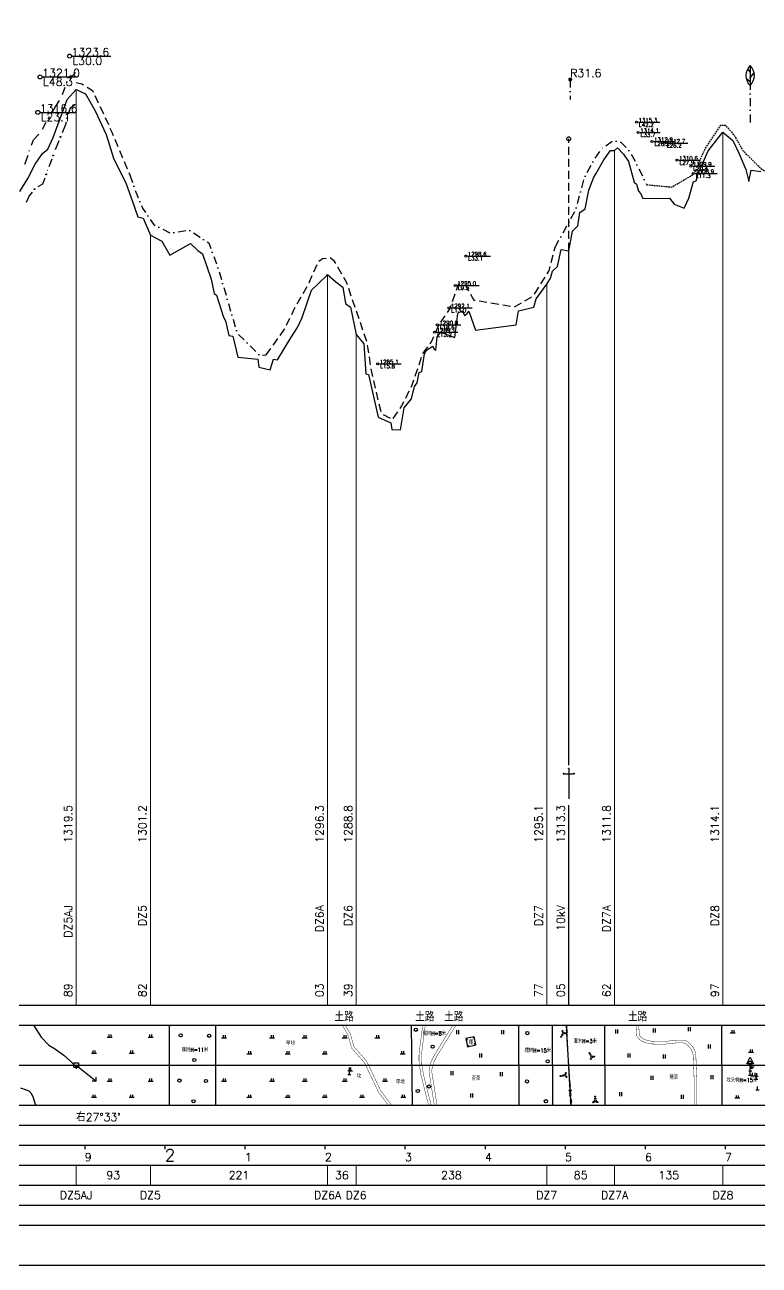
# Model space of a CAD drawing. Extents: x -45 to 720, y -50 to 366.
# Drawn here: x 365 to 548.5, y -50 to 260 of the extents above; entities that cross this region are included whole.
import ezdxf
from ezdxf.enums import TextEntityAlignment as Align

# ---------------------------------------------------------------- set-up
doc = ezdxf.new("R2010")
doc.units = 0
for name, pattern in [('X2', [10, 8, -2]), ('右边线', [4, 2, -1, 0, -1]), ('左边线', [3, 2, -1]), ('投影线', [3, 2, -1])]:
    doc.linetypes.add(name, pattern=pattern)
for name, color, linetype in [('DGX', 5, 'Continuous'), ('DLDW', 11, 'Continuous'), ('DLSS', 2, 'Continuous'), ('中线', 1, 'Continuous'), ('交叉跨越', 4, 'Continuous'), ('危险点层', 7, 'Continuous'), ('右线', 3, '右边线'), ('图框', 7, 'Continuous'), ('左线', 2, '左边线'), ('房屋建筑', 6, 'Continuous'), ('标尺', 7, 'Continuous'), ('植被', 3, 'Continuous'), ('电力', 1, 'Continuous'), ('转角', 7, 'Continuous')]:
    doc.layers.add(name, color=color, linetype=linetype)
doc.layers.add('杆塔层', color=1, linetype='Continuous', lineweight=0)
doc.styles.add('SEPECCN', font='txt1.shx', dxfattribs={"bigfont": 'hztxt1.shx'})
doc.styles.get("Standard").update_dxf_attribs({"font": 'txt1.shx', "bigfont": 'hztxt1.shx'})
doc.linetypes.add('1161', pattern='A,0,[149,AAA.SHX,S=0.15,R=0,X=0,Y=0],-1.6', length=1.6)

# ---------------------------------------------------------------- blocks, each defined once
blk = doc.blocks.new('gc111')
for p, q in [((-0.8, 0), (0.8, 0)), ((0, 0), (0, 1.6))]:
    blk.add_line(p, q)
blk = doc.blocks.new('gc013g')
at = {"linetype": 'Continuous'}
for p, q in [((-1, 0), (-1.69, 0.4)), ((-1, 0), (-1.69, -0.4)), ((0, 0), (-0.69, 0.4)), ((0, 0), (-0.69, -0.4))]:
    blk.add_line(p, q, dxfattribs=at)
blk.add_point((0, 0), dxfattribs=at)
blk = doc.blocks.new('gc170')
at = {"linetype": 'Continuous'}
blk.add_circle((0, 0), 0.5, dxfattribs=at)
blk = doc.blocks.new('gc013a')
at = {"linetype": 'Continuous'}
blk.add_line((0.5, 0), (4, 0), dxfattribs=at)
at = {"linetype": 'Continuous', "flags": 128}
for points in [[(2.31, -0.4), (3, 0), (2.31, 0.4)], [(3.31, -0.4), (4, 0), (3.31, 0.4)]]:
    blk.add_lwpolyline(points, dxfattribs=at)
blk = doc.blocks.new('gc121')
for p, q in [((-0.5, 0), (-0.5, 2)), ((0.5, 0), (0.5, 2))]:
    blk.add_line(p, q)
blk = doc.blocks.new('gc143')
for p, q in [((0, 1), (0, 2)), ((0, 1), (0, 0)), ((1, 0), (0, 0))]:
    blk.add_line(p, q)
for centre, start, end in [((0.225, 2), 102.680383, 257.319617), ((-0.225, 2), 282.680383, 77.319617)]:
    blk.add_arc(centre, 1.025, start, end)
blk = doc.blocks.new('gc119')
for p, q in [((-1.25, 0), (1.25, 0)), ((-0.5, 1.3), (-0.5, 0)), ((0.5, 1.3), (0.5, 0))]:
    blk.add_line(p, q)
blk = doc.blocks.new('gc326')
blk.add_circle((0, 0), 0.8)
blk = doc.blocks.new('*U18')
at = {"linetype": 'Continuous'}
for points in [[(-0.25, 2.2), (-0.24, 2.12), (-0.24, 2.28)], [(-0.24, 2.28), (-0.2, 2.05), (-0.2, 2.35)], [(-0.2, 2.05), (-0.24, 2.28), (-0.24, 2.12)], [(-0.2, 2.35), (-0.15, 2), (-0.15, 2.4)], [(-0.15, 2), (-0.2, 2.35), (-0.2, 2.05)], [(-0.15, 2.4), (-0.08, 1.96), (-0.08, 2.44)], [(-0.08, 1.96), (-0.15, 2.4), (-0.15, 2)], [(-0.08, 2.44), (0, 1.95), (0, 2.45)], [(0, 1.95), (-0.08, 2.44), (-0.08, 1.96)], [(0, 2.45), (0.08, 1.96), (0.08, 2.44)], [(0.08, 1.96), (0, 2.45), (0, 1.95)], [(0.08, 2.44), (0.15, 2), (0.15, 2.4)], [(0.15, 2), (0.08, 2.44), (0.08, 1.96)], [(0.15, 2.4), (0.2, 2.05), (0.2, 2.35)], [(0.2, 2.05), (0.15, 2.4), (0.15, 2)], [(0.2, 2.35), (0.24, 2.12), (0.24, 2.28)], [(0.24, 2.12), (0.2, 2.35), (0.2, 2.05)], [(0.25, 2.2), (0.24, 2.28), (0.24, 2.12)]]:
    blk.add_solid(points, dxfattribs=at)
blk = doc.blocks.new('*U17')
at = {"linetype": 'Continuous'}
for points in [[(-0.25, 1.2), (-0.24, 1.12), (-0.24, 1.28)], [(-0.24, 1.28), (-0.2, 1.05), (-0.2, 1.35)], [(-0.2, 1.05), (-0.24, 1.28), (-0.24, 1.12)], [(-0.2, 1.35), (-0.15, 1), (-0.15, 1.4)], [(-0.15, 1), (-0.2, 1.35), (-0.2, 1.05)], [(-0.15, 1.4), (-0.08, 0.96), (-0.08, 1.44)], [(-0.08, 0.96), (-0.15, 1.4), (-0.15, 1)], [(-0.08, 1.44), (0, 0.95), (0, 1.45)], [(0, 0.95), (-0.08, 1.44), (-0.08, 0.96)], [(0, 1.45), (0.08, 0.96), (0.08, 1.44)], [(0.08, 0.96), (0, 1.45), (0, 0.95)], [(0.08, 1.44), (0.15, 1), (0.15, 1.4)], [(0.15, 1), (0.08, 1.44), (0.08, 0.96)], [(0.15, 1.4), (0.2, 1.05), (0.2, 1.35)], [(0.2, 1.05), (0.15, 1.4), (0.15, 1)], [(0.2, 1.35), (0.24, 1.12), (0.24, 1.28)], [(0.24, 1.12), (0.2, 1.35), (0.2, 1.05)], [(0.25, 1.2), (0.24, 1.28), (0.24, 1.12)]]:
    blk.add_solid(points, dxfattribs=at)
blk = doc.blocks.new('*U16')
at = {"linetype": 'Continuous'}
for points in [[(-1.25, -0.6), (-1.24, -0.68), (-1.24, -0.52)], [(-1.24, -0.52), (-1.2, -0.75), (-1.2, -0.45)], [(-1.2, -0.75), (-1.24, -0.52), (-1.24, -0.68)], [(-1.2, -0.45), (-1.15, -0.8), (-1.15, -0.4)], [(-1.15, -0.8), (-1.2, -0.45), (-1.2, -0.75)], [(-1.15, -0.4), (-1.08, -0.84), (-1.08, -0.36)], [(-1.08, -0.84), (-1.15, -0.4), (-1.15, -0.8)], [(-1.08, -0.36), (-1, -0.85), (-1, -0.35)], [(-1, -0.85), (-1.08, -0.36), (-1.08, -0.84)], [(-1, -0.35), (-0.92, -0.84), (-0.92, -0.36)], [(-0.92, -0.84), (-1, -0.35), (-1, -0.85)], [(-0.92, -0.36), (-0.85, -0.8), (-0.85, -0.4)], [(-0.85, -0.8), (-0.92, -0.36), (-0.92, -0.84)], [(-0.85, -0.4), (-0.8, -0.75), (-0.8, -0.45)], [(-0.8, -0.75), (-0.85, -0.4), (-0.85, -0.8)], [(-0.8, -0.45), (-0.76, -0.68), (-0.76, -0.52)], [(-0.76, -0.68), (-0.8, -0.45), (-0.8, -0.75)], [(-0.75, -0.6), (-0.76, -0.52), (-0.76, -0.68)]]:
    blk.add_solid(points, dxfattribs=at)
blk = doc.blocks.new('*U15')
at = {"linetype": 'Continuous'}
for points in [[(0.75, -0.6), (0.76, -0.68), (0.76, -0.52)], [(0.76, -0.52), (0.8, -0.75), (0.8, -0.45)], [(0.8, -0.75), (0.76, -0.52), (0.76, -0.68)], [(0.8, -0.45), (0.85, -0.8), (0.85, -0.4)], [(0.85, -0.8), (0.8, -0.45), (0.8, -0.75)], [(0.85, -0.4), (0.92, -0.84), (0.92, -0.36)], [(0.92, -0.84), (0.85, -0.4), (0.85, -0.8)], [(0.92, -0.36), (1, -0.85), (1, -0.35)], [(1, -0.85), (0.92, -0.36), (0.92, -0.84)], [(1, -0.35), (1.08, -0.84), (1.08, -0.36)], [(1.08, -0.84), (1, -0.35), (1, -0.85)], [(1.08, -0.36), (1.15, -0.8), (1.15, -0.4)], [(1.15, -0.8), (1.08, -0.36), (1.08, -0.84)], [(1.15, -0.4), (1.2, -0.75), (1.2, -0.45)], [(1.2, -0.75), (1.15, -0.4), (1.15, -0.8)], [(1.2, -0.45), (1.24, -0.68), (1.24, -0.52)], [(1.24, -0.68), (1.2, -0.45), (1.2, -0.75)], [(1.25, -0.6), (1.24, -0.52), (1.24, -0.68)]]:
    blk.add_solid(points, dxfattribs=at)
blk = doc.blocks.new('gc160')
for centre, radius in [((0, 0), 0.5), ((0, 2.2), 0.25), ((0, 1.2), 0.25), ((-1, -0.6), 0.25), ((1, -0.6), 0.25)]:
    blk.add_circle(centre, radius)
at = {"linetype": 'Continuous'}
for name in ['*U18', '*U17', '*U16', '*U15']:
    blk.add_blockref(name, (0, 0), dxfattribs=at)
blk = doc.blocks.new('独立树')
at = {"color": 3}
for p, q in [((0, -1), (0, 0)), ((0, 0), (0.8, 0)), ((0, -1), (0, 0)), ((0, 0), (0.8, 0)), ((0.8, 0.8), (2.5, 0)), ((0.8, -0.8), (0.8, 0.8)), ((0.8, 0.8), (2.5, 0)), ((0.8, -0.8), (0.8, 0.8)), ((2.5, 0), (0.8, -0.8)), ((2.5, 0), (0.8, -0.8))]:
    blk.add_line(p, q, dxfattribs=at)
blk = doc.blocks.new('1001')
at = {"layer": '交叉跨越', "color": 1, "linetype": 'Continuous'}
for p, q in [((-1.36, 7.79, -172640832), (1.34, 7.79, -172640832)), ((-0.01, 9.2, -172640832), (-0.01, 1.55, -172640832))]:
    blk.add_line(p, q, dxfattribs=at)
at = {"layer": '交叉跨越', "color": 1}
for centre in [(-1.29, 7.89, -172640832), (-0.01, 9.19, -172640832), (1.29, 7.89, -172640832)]:
    blk.add_circle(centre, 0.08, dxfattribs=at)
blk = doc.blocks.new('*U39', base_point=(482.53, 235.68))
at = {"layer": '危险点层', "color": 7}
blk.add_line((483.03, 235.68), (488.36, 235.68), dxfattribs=at)
blk.add_circle((482.53, 235.68), 0.25, dxfattribs=at)
blk.add_text('1315.3', height=1, dxfattribs=at).set_placement((483.03, 235.68))
blk.add_text('L42.2', height=1, dxfattribs=at).set_placement((483.13, 235.58), align=Align.TOP_LEFT)
blk = doc.blocks.new('*U40', base_point=(482.95, 233.12))
at = {"layer": '危险点层', "color": 7}
blk.add_line((483.45, 233.12), (488.45, 233.12), dxfattribs=at)
blk.add_circle((482.95, 233.12), 0.25, dxfattribs=at)
blk.add_text('1314.1', height=1, dxfattribs=at).set_placement((483.45, 233.12))
blk.add_text('L33.7', height=1, dxfattribs=at).set_placement((483.55, 233.02), align=Align.TOP_LEFT)
blk = doc.blocks.new('*U41', base_point=(486.42, 230.88))
at = {"layer": '危险点层', "color": 7}
blk.add_line((486.92, 230.88), (492.26, 230.88), dxfattribs=at)
blk.add_circle((486.42, 230.88), 0.25, dxfattribs=at)
blk.add_text('1312.9', height=1, dxfattribs=at).set_placement((486.92, 230.88))
blk.add_text('L26.5', height=1, dxfattribs=at).set_placement((487.02, 230.78), align=Align.TOP_LEFT)
blk = doc.blocks.new('*U42', base_point=(489.51, 230.46))
at = {"layer": '危险点层', "color": 7}
blk.add_line((490.01, 230.46), (495.34, 230.46), dxfattribs=at)
blk.add_circle((489.51, 230.46), 0.25, dxfattribs=at)
blk.add_text('1312.7', height=1, dxfattribs=at).set_placement((490.01, 230.46))
blk.add_text('L26.2', height=1, dxfattribs=at).set_placement((490.11, 230.36), align=Align.TOP_LEFT)
blk = doc.blocks.new('*U43', base_point=(492.66, 226.18))
at = {"layer": '危险点层', "color": 7}
blk.add_line((493.16, 226.18), (498.32, 226.18), dxfattribs=at)
blk.add_circle((492.66, 226.18), 0.25, dxfattribs=at)
blk.add_text('1310.6', height=1, dxfattribs=at).set_placement((493.16, 226.18))
blk.add_text('L27.9', height=1, dxfattribs=at).set_placement((493.26, 226.08), align=Align.TOP_LEFT)
blk = doc.blocks.new('*U44', base_point=(496.12, 224.71))
at = {"layer": '危险点层', "color": 7}
blk.add_line((496.62, 224.71), (502.12, 224.71), dxfattribs=at)
blk.add_circle((496.12, 224.71), 0.25, dxfattribs=at)
blk.add_text('1309.9', height=1, dxfattribs=at).set_placement((496.62, 224.71))
blk.add_text('L20.4', height=1, dxfattribs=at).set_placement((496.72, 224.61), align=Align.TOP_LEFT)
blk = doc.blocks.new('*U45', base_point=(496.72, 222.89))
at = {"layer": '危险点层', "color": 7}
blk.add_line((497.22, 222.89), (502.72, 222.89), dxfattribs=at)
blk.add_circle((496.72, 222.89), 0.25, dxfattribs=at)
blk.add_text('1308.9', height=1, dxfattribs=at).set_placement((497.22, 222.89))
blk.add_text('L11.3', height=1, dxfattribs=at).set_placement((497.32, 222.79), align=Align.TOP_LEFT)
blk = doc.blocks.new('*U46', base_point=(439.87, 202.25))
at = {"layer": '危险点层', "color": 7}
blk.add_line((440.37, 202.25), (446.03, 202.25), dxfattribs=at)
blk.add_circle((439.87, 202.25), 0.25, dxfattribs=at)
blk.add_text('1298.6', height=1, dxfattribs=at).set_placement((440.37, 202.25))
blk.add_text('L33.1', height=1, dxfattribs=at).set_placement((440.47, 202.15), align=Align.TOP_LEFT)
blk = doc.blocks.new('*U47', base_point=(437.26, 194.91))
at = {"layer": '危险点层', "color": 7}
blk.add_line((437.76, 194.91), (443.26, 194.91), dxfattribs=at)
blk.add_circle((437.26, 194.91), 0.25, dxfattribs=at)
blk.add_text('1295.0', height=1, dxfattribs=at).set_placement((437.76, 194.91))
blk.add_text('L9.5', height=1, dxfattribs=at).set_placement((437.86, 194.81), align=Align.TOP_LEFT)
blk = doc.blocks.new('*U48', base_point=(435.65, 189.27))
at = {"layer": '危险点层', "color": 7}
blk.add_line((436.15, 189.27), (441.48, 189.27), dxfattribs=at)
blk.add_circle((435.65, 189.27), 0.25, dxfattribs=at)
blk.add_text('1292.1', height=1, dxfattribs=at).set_placement((436.15, 189.27))
blk.add_text('L13.0', height=1, dxfattribs=at).set_placement((436.25, 189.17), align=Align.TOP_LEFT)
blk = doc.blocks.new('*U49', base_point=(432.76, 185.04))
at = {"layer": '危险点层', "color": 7}
blk.add_line((433.26, 185.04), (438.6, 185.04), dxfattribs=at)
blk.add_circle((432.76, 185.04), 0.25, dxfattribs=at)
blk.add_text('1290.0', height=1, dxfattribs=at).set_placement((433.26, 185.04))
blk.add_text('L18.6', height=1, dxfattribs=at).set_placement((433.36, 184.94), align=Align.TOP_LEFT)
blk = doc.blocks.new('*U50', base_point=(432.1, 183.19))
at = {"layer": '危险点层', "color": 7}
blk.add_line((432.6, 183.19), (437.93, 183.19), dxfattribs=at)
blk.add_circle((432.1, 183.19), 0.25, dxfattribs=at)
blk.add_text('1289.1', height=1, dxfattribs=at).set_placement((432.6, 183.19))
blk.add_text('L13.2', height=1, dxfattribs=at).set_placement((432.7, 183.09), align=Align.TOP_LEFT)
blk = doc.blocks.new('*U51', base_point=(417.86, 175.3))
at = {"layer": '危险点层', "color": 7}
blk.add_line((418.36, 175.3), (423.69, 175.3), dxfattribs=at)
blk.add_circle((417.86, 175.3), 0.25, dxfattribs=at)
blk.add_text('1285.1', height=1, dxfattribs=at).set_placement((418.36, 175.3))
blk.add_text('L15.8', height=1, dxfattribs=at).set_placement((418.46, 175.2), align=Align.TOP_LEFT)
blk = doc.blocks.new('tree')
at = {"color": 3}
for p, q in [((0, 0), (0, -5.01)), ((-0.6, -0.91), (0, -1.81)), ((0.8, -1.91), (0, -3.01)), ((-0.8, -3.31), (0, -4.01))]:
    blk.add_line(p, q, dxfattribs=at)
for centre, start, end in [((2.49, -2.52), 134.6843, 225.0823), ((-2.49, -2.52), 314.9177, 45.3157)]:
    blk.add_arc(centre, 3.54, start, end, dxfattribs=at)
blk = doc.blocks.new('yzj')
at = {"layer": '转角'}
for points in [[(-0.6, -0.6, 0), (-0.6, 0.6, 0), (0.6, 0.6, 0), (0.6, -0.6, 0), (-0.6, -0.6, 0)], [(0, 0, 0), (5, -4, 0), (5, -3, 0)], [(5, -4, 0), (4, -4, 0)]]:
    blk.add_polyline3d(points, dxfattribs=at)

msp = doc.modelspace()

# ---------------------------------------------------------------- linework, layer by layer
at = {"layer": 'DGX'}
for p, q in [((367.21, 10), (369.1, 6.97)), ((369.1, 6.97), (371.03, 4.98)), ((371.03, 4.98), (372.43, 4.15)), ((372.43, 4.15), (374.73, 2.53)), ((374.73, 2.53), (376.4, 0.97)), ((376.4, 0.97), (377.82, -0.38)), ((377.82, -0.38), (377.82, -0.72)), ((377.82, -0.72), (377.82, -0.87)), ((377.82, -0.87), (377.82, -0.93)), ((363.93, -5.63), (365.3, -6.14)), ((365.3, -6.14), (366.02, -6.42)), ((366.02, -6.42), (366.48, -6.88)), ((366.48, -6.88), (367.03, -7.85)), ((367.03, -7.85), (367.6, -9.71)), ((367.6, -9.71), (367.74, -10))]:
    msp.add_line(p, q, dxfattribs=at)
at = {"layer": 'DLSS', "linetype": 'X2', "const_width": 0.1, "flags": 128}
for points in [[(444.3, 10), (445.73, 7.61), (446.68, 4.24), (448.55, 2.13), (449.79, 0.73), (450.18, 0), (453.35, -6.69), (455.82, -10)], [(464.44, 10), (463.63, 3.81), (463.51, 2.53), (463.51, 1.15), (463.56, 0), (463.72, -0.6), (463.95, -2.27), (465.89, -10)], [(467.33, -10), (466.03, -1.75), (466.09, -0.89), (466.26, -0.01), (466.6, 1.04), (466.98, 1.79), (467.42, 2.64), (471.96, 10)], [(517.75, 10), (517.91, 7.44), (518.27, 6.73), (519.19, 5.99), (520.31, 5.56), (521.74, 5.29), (524.82, 5.24), (527.98, 5.58), (529.48, 5.58), (530.04, 5.43), (530.76, 4.91), (531.44, 4.08), (531.74, 3.47), (531.95, 2.92), (532.04, 2.27), (532.11, -0.01), (532.27, -3.62), (532.27, -10)]]:
    msp.add_lwpolyline(points, dxfattribs=at)
at = {"layer": 'DLSS', "linetype": 'Continuous', "const_width": 0.1, "flags": 128}
for points in [[(445.07, 10), (446.34, 7.87), (447.27, 4.56), (449.04, 2.57), (450.34, 1.1), (450.77, 0.3), (453.91, -6.35), (456.65, -10)], [(465.07, 10), (464.25, 3.74), (464.14, 2.5), (464.14, 1.16), (464.18, 0.09), (464.34, -0.47), (464.56, -2.15), (466.54, -10)], [(468.01, -10), (466.71, -1.71), (466.75, -0.98), (466.91, -0.18), (467.22, 0.78), (467.58, 1.49), (468, 2.31), (472.75, 10)], [(518.42, 10), (518.56, 7.62), (518.79, 7.16), (519.53, 6.58), (520.49, 6.21), (521.81, 5.95), (524.79, 5.91), (527.94, 6.24), (529.56, 6.24), (530.33, 6.04), (531.22, 5.4), (532, 4.45), (532.35, 3.74), (532.6, 3.08), (532.7, 2.32), (532.77, 0.02), (532.94, -3.61), (532.94, -10)]]:
    msp.add_lwpolyline(points, dxfattribs=at)
at = {"layer": '中线'}
msp.add_lwpolyline([(363.77, 218.38), (365.75, 221.65), (367.62, 225.18), (369.41, 227.86), (370.76, 228.97), (372.1, 231.91), (375.61, 241.4), (377.82, 243.9)], dxfattribs=at)
at = {"layer": '中线', "color": 1, "linetype": 'Continuous'}
msp.add_lwpolyline([(377.82, 243.9), (380.17, 242.78), (382.6, 238.52), (385.29, 232.63), (387.14, 226.72), (390.33, 220.26), (391.81, 216.15), (393.2, 212.03), (394.54, 211.67), (396.37, 207.44), (399.25, 205.98), (401.22, 202.46), (406.42, 205.37), (408.23, 203.62), (409.42, 202.83), (411.57, 196.47), (412.34, 192.91), (412.94, 192.43), (414.65, 186.94), (415.17, 186.03), (415.98, 182.42), (417.02, 182.23), (418.19, 176.94), (423.23, 176.47), (423.44, 174.44), (426.27, 173.81), (427.14, 176.45), (428.14, 176.3), (431.46, 181.8), (433.14, 184.37), (434.34, 186.87), (436.66, 193.73), (440.49, 197.36), (440.65, 197.66), (442.7, 195.82), (444.49, 194.46), (445.1, 190.4), (446.39, 189.49), (447.81, 182.6), (449.71, 180.32), (450.18, 172.84), (450.92, 172.67), (453.26, 162), (456.46, 160.52), (456.75, 158.86), (458.88, 158.78), (459.76, 164.31), (461.64, 166.52), (462.36, 169.63), (463.08, 170.58), (463.56, 173.11), (464.2, 173.36), (464.9, 177.77), (465.5, 178.83), (466.26, 179.32), (466.97, 179.72), (467.32, 178.95), (467.68, 178.72), (468.08, 182.01), (468.93, 183.18), (472.42, 181.85), (473.2, 187.9), (473.45, 188.15), (473.86, 188.27), (474.38, 188.59), (474.84, 187.37), (475.52, 187.86), (475.95, 188.46), (477.64, 183.74), (487.76, 185.03), (488.39, 188.55), (492.2, 189.46), (492.78, 191.52), (495.41, 195.22), (496.35, 196.71), (496.89, 198.44), (498.09, 199.65), (499.03, 203.84), (500.93, 203.55), (501.85, 208.45), (503.21, 209.83), (503.71, 213.1), (505.06, 214.06), (505.95, 218.74), (507.21, 221.94), (507.65, 222.61), (509.7, 226.33), (511.37, 228.65), (512.39, 228.66), (513.11, 229.29), (514.57, 227.69), (515.89, 225.85), (517.25, 220.71), (517.88, 220.22), (518.33, 218.46), (518.92, 217.83), (519.46, 216.62), (526.08, 216.69), (527.3, 215.2), (529.79, 214.18), (530.96, 216.69), (532.11, 220.86), (532.77, 221.06), (533.24, 222.89), (535.74, 228.52), (539.47, 233.24), (541.93, 231.1), (543.51, 227.82), (545.16, 223.89), (545.96, 220.87), (546.48, 223.68), (548.9, 223.35)], dxfattribs=at)
at = {"layer": '交叉跨越', "color": 4, "linetype": '右边线'}
for p, q in [((546.26, 249.89), (546.26, 234.89)), ((501.29, 246.37), (501.29, 241.37))]:
    msp.add_line(p, q, dxfattribs=at)
at = {"layer": '交叉跨越', "color": 4, "linetype": '投影线'}
msp.add_line((500.93, 203.55), (500.93, 231.55), dxfattribs=at)
at = {"layer": '交叉跨越', "color": 4}
for p, q in [((500.93, 75), (500.93, 203.55)), ((500.93, 15), (500.93, 65))]:
    msp.add_line(p, q, dxfattribs=at)
at = {"layer": '交叉跨越', "const_width": 0.5, "flags": 128}
msp.add_lwpolyline([(501.04, 246.37, 1), (501.54, 246.37, 1)], format="xyb", close=True, dxfattribs=at)
at = {"layer": '交叉跨越', "color": 4}
msp.add_circle((500.93, 231.55), 0.5, dxfattribs=at)
at = {"layer": '危险点层', "color": 7}
for p, q in [((376.67, 252.22), (386.51, 252.22)), ((376.67, 252.22), (386.51, 252.22)), ((369.33, 247), (378.16, 247)), ((369.33, 247), (378.16, 247)), ((369.33, 247), (378.16, 247)), ((368.75, 238.15), (377.92, 238.15)), ((368.75, 238.15), (377.92, 238.15)), ((368.75, 238.15), (377.92, 238.15)), ((368.75, 238.15), (377.92, 238.15))]:
    msp.add_line(p, q, dxfattribs=at)
for centre in [(376.17, 252.22), (376.17, 252.22), (368.83, 247), (368.83, 247), (368.83, 247), (368.25, 238.15), (368.25, 238.15), (368.25, 238.15), (368.25, 238.15)]:
    msp.add_circle(centre, 0.5, dxfattribs=at)
at = {"layer": '右线'}
for p, q in [((376.29, 239.22), (375.86, 237.67)), ((377.48, 239.94), (376.29, 239.22)), ((375.33, 235.74), (375.09, 234.9)), ((375.09, 234.9), (374.28, 232.93)), ((373.35, 230.65), (372.43, 228.29)), ((373.52, 231.08), (373.35, 230.65)), ((371.71, 226.42), (370.72, 223.65)), ((370.72, 223.65), (370.7, 223.6)), ((369.43, 220.18), (368.23, 219.56)), ((370, 221.72), (369.43, 220.18)), ((366.11, 217.31), (365.31, 215.62)), ((366.82, 218.2), (366.11, 217.31))]:
    msp.add_line(p, q, dxfattribs=at)
at = {"layer": '右线', "linetype": '右边线', "flags": 128}
for points in [[(497.52, 204.45), (502.67, 213.84), (504.8, 221.7), (507.16, 226.16), (509.31, 229.22), (512.01, 231.13), (513.93, 230.69), (515.87, 228.81), (517.49, 225.99), (520.41, 220.08)], [(391.24, 222.51), (392.56, 218.72), (394.44, 214.17), (397.12, 210.17), (401.4, 207.94), (405.94, 208.77), (410.98, 205.56), (413.25, 199.38), (418.03, 183.04), (423.73, 177.38), (425.34, 177.51)]]:
    msp.add_lwpolyline(points, dxfattribs=at)
at = {"layer": '右线'}
for centre in [(375.59, 236.7), (373.9, 232.01), (372.06, 227.36), (370.35, 222.66), (367.44, 218.98)]:
    msp.add_circle(centre, 0.1, dxfattribs=at)
at = {"layer": '图框', "color": 7, "linetype": 'Continuous'}
for p, q in [((-45, 15), (720, 15)), ((0, 10), (720, 10)), ((0, 0), (720, 0)), ((0, -10), (720, -10)), ((-45, -15), (720, -15)), ((-45, -20), (720, -20)), ((-45, -25), (720, -25)), ((-45, -30), (720, -30)), ((-45, -35), (720, -35)), ((-45, -40), (720, -40)), ((-45, -50), (720, -50))]:
    msp.add_line(p, q, dxfattribs=at)
at = {"layer": '左线'}
for p, q in [((376.94, 247.33), (377.69, 248.11)), ((374.43, 242.59), (375.62, 245.99)), ((376.21, 247.24), (376.3, 247.33)), ((376.3, 247.33), (376.94, 247.33)), ((371.89, 238.31), (372.59, 239.48)), ((372.59, 239.48), (373.84, 241.34)), ((369.43, 233.96), (370.8, 236.53)), ((370.8, 236.53), (371.16, 237.12)), ((367.13, 231.3), (368.63, 232.83)), ((366.65, 229.93), (367.13, 231.3)), ((365.14, 225.61), (366.19, 228.61)), ((365.01, 225.2), (365.14, 225.61))]:
    msp.add_line(p, q, dxfattribs=at)
at = {"layer": '左线', "ltscale": 0.2, "flags": 128}
msp.add_lwpolyline([(520.41, 220.08), (526.68, 219.49), (532.2, 222.71), (532.73, 223.79), (534.98, 228.99), (538.95, 234.98), (540.02, 234.99), (542.15, 232.61), (544.45, 228.59), (548.93, 224.14), (554.21, 220.77), (561.34, 220.48), (567.05, 220.72), (568.69, 223.14), (571.96, 225.97), (577.91, 235.13), (579.34, 238.37), (582.93, 244.34), (588.7, 253.21), (593.66, 258.62), (597.65, 260.04), (600.82, 259.71), (605.3, 249.92), (607.72, 243.91), (611.29, 243.82), (613.72, 246.51), (617.56, 251.52), (619.49, 254.95), (621.88, 255.72), (624.92, 254.62), (626.87, 252.25), (627.87, 248.94), (631.43, 241.45), (635.32, 241.59), (639.81, 245.36), (642.85, 247.86), (644.77, 247.23), (646.06, 245.99), (647.68, 240.88), (652.97, 226.33), (660.93, 225.38), (675.1, 229.59), (679.79, 246.5), (681.57, 249), (683.18, 249.31), (684.09, 248.55), (686.38, 246.31), (689.53, 249.38), (691.21, 252.59), (692.84, 253.33)], dxfattribs=at)
at = {"layer": '左线', "linetype": '左边线', "flags": 128}
for points in [[(377.82, 245.61), (379.28, 245.29), (381.9, 243.59), (384.08, 239.02), (386.73, 233.2), (391.24, 222.51)], [(425.34, 177.51), (427.38, 180.4), (429.9, 183.98), (432.31, 188.93), (435.81, 195.03), (438.38, 200.92), (439.41, 201.62), (441.42, 201.79), (442.14, 201.2), (445.31, 195.8), (450.47, 180.72), (451.53, 173.61), (454.03, 162.92), (456.93, 161.39), (459.22, 164.8), (461.83, 170.04), (464.46, 177.88), (466.6, 180.76), (468.38, 184.81), (471.28, 189.17), (473.44, 195.35), (475.14, 194.87), (477.21, 191.24), (487.39, 189.53), (492.07, 192.25), (496.03, 198.63), (497.52, 204.45)]]:
    msp.add_lwpolyline(points, dxfattribs=at)
at = {"layer": '房屋建筑', "linetype": 'Continuous'}
for p, q in [((475.19, 6.63), (475.61, 6.36)), ((477.28, 7.09), (477.01, 6.67)), ((475.65, 4.57), (475.92, 4.99)), ((477.74, 5.04), (477.31, 5.3))]:
    msp.add_line(p, q, dxfattribs=at)
at = {"layer": '房屋建筑', "linetype": 'Continuous', "flags": 128}
msp.add_lwpolyline([(477.28, 7.09), (475.19, 6.63), (475.65, 4.57), (477.74, 5.04)], close=True, dxfattribs=at)
at = {"layer": '杆塔层', "color": 3}
for p, q in [((377.82, 243.9), (377.82, 15)), ((539.47, 233.24), (539.47, 15)), ((539.47, 233.24), (539.47, 15)), ((512.39, 228.66), (512.39, 15)), ((512.39, 228.66), (512.39, 15)), ((396.37, 207.44), (396.37, 15)), ((396.37, 207.44), (396.37, 15)), ((440.65, 197.66), (440.65, 15)), ((440.65, 197.66), (440.65, 15)), ((495.41, 195.22), (495.41, 15)), ((495.41, 195.22), (495.41, 15)), ((447.81, 182.6), (447.81, 15)), ((447.81, 182.6), (447.81, 15)), ((377.82, -25), (377.82, -30)), ((396.37, -25), (396.37, -30)), ((396.37, -25), (396.37, -30)), ((440.65, -25), (440.65, -30)), ((440.65, -25), (440.65, -30)), ((447.81, -25), (447.81, -30)), ((447.81, -25), (447.81, -30)), ((495.41, -25), (495.41, -30)), ((495.41, -25), (495.41, -30)), ((512.39, -25), (512.39, -30)), ((512.39, -25), (512.39, -30)), ((539.47, -25), (539.47, -30)), ((539.47, -25), (539.47, -30))]:
    msp.add_line(p, q, dxfattribs=at)
at = {"layer": '杆塔层', "color": 1}
for p, q in [((377.82, 243.9), (377.82, 15)), ((377.82, -25), (377.82, -30))]:
    msp.add_line(p, q, dxfattribs=at)
at = {"layer": '标尺', "color": 7, "linetype": 'Continuous'}
for p, q in [((380, -20), (380, -21)), ((400, -20), (400, -21)), ((420, -20), (420, -21)), ((440, -20), (440, -21)), ((460, -20), (460, -21)), ((480, -20), (480, -21)), ((500, -20), (500, -21)), ((520, -20), (520, -21)), ((540, -20), (540, -21))]:
    msp.add_line(p, q, dxfattribs=at)
at = {"layer": '植被', "linetype": '1161', "flags": 128}
for points in [[(401.04, 10), (401.04, -10)], [(412.62, 10), (412.62, -10)], [(461.92, -10), (461.62, 10)], [(488.41, 10), (488.48, -10)], [(496.79, 10), (496.86, -10)], [(509.84, 10.05), (509.91, -9.95)], [(539.06, 10), (539.16, -10)]]:
    msp.add_lwpolyline(points, dxfattribs=at)
at = {"layer": '电力', "color": 1, "linetype": 'Continuous'}
msp.add_line((501.17, -4.32), (500.47, 8), dxfattribs=at)
at = {"layer": '电力', "linetype": 'Continuous'}
for p, q in [((501.3, -6.56), (501.37, -7.79)), ((501.41, -8.52), (501.37, -7.79)), ((501.48, -9.75), (501.41, -8.52))]:
    msp.add_line(p, q, dxfattribs=at)
at = {"layer": '电力', "color": 1, "linetype": 'Continuous', "flags": 128}
msp.add_lwpolyline([(501.5, -10), (501.29, -6.31), (500.36, 10)], dxfattribs=at)

# ---------------------------------------------------------------- block references
at = {"layer": 'DLDW', "linetype": 'Continuous', "xscale": 0.5, "yscale": 0.5, "zscale": 0.5}
for p in [(546.49, -0.79), (446.11, -2.37), (446.12, -1.36), (446.45, -1.39), (546.27, -2.48), (546.3, -1.46), (546.81, -2.68), (547.52, -2.7), (547.81, -3.49), (547.89, -2.77), (548.1, -6.15)]:
    msp.add_blockref('gc111', p, dxfattribs=at)
at = {"layer": '交叉跨越', "color": 4}
for name, p in [('tree', (546.26, 249.89)), ('1001', (500.93, 65))]:
    msp.add_blockref(name, p, dxfattribs=at)
at = {"layer": '交叉跨越', "color": 4, "rotation": 90}
msp.add_blockref('独立树', (546.26, -0.51), dxfattribs=at)
at = {"layer": '危险点层', "color": 7}
for name, p in [('*U39', (517.85, 235.68)), ('*U40', (518.27, 233.12)), ('*U41', (521.74, 230.88)), ('*U42', (524.82, 230.46)), ('*U43', (527.98, 226.18)), ('*U44', (531.44, 224.71)), ('*U45', (532.04, 222.89)), ('*U46', (475.19, 202.25)), ('*U47', (472.58, 194.91)), ('*U48', (470.97, 189.27)), ('*U49', (468.08, 185.04)), ('*U50', (467.42, 183.19)), ('*U51', (453.18, 175.3))]:
    msp.add_blockref(name, p, dxfattribs=at)
at = {"layer": '植被', "linetype": 'Continuous', "xscale": 0.5, "yscale": 0.5, "zscale": 0.5}
for name, p in [('gc121', (531.09, 8.48)), ('gc119', (386.23, 7.03)), ('gc119', (396.43, 7.03)), ('gc326', (403.95, 7.46)), ('gc326', (411.07, 7.34)), ('gc119', (414.79, 6.84)), ('gc119', (426.8, 6.84)), ('gc119', (434.97, 6.84)), ('gc119', (444.97, 6.84)), ('gc119', (453.1, 6.84)), ('gc326', (462.72, 8.84)), ('gc121', (473.25, 7.75)), ('gc121', (484.46, 7.75)), ('gc326', (490.57, 8.02)), ('gc121', (512.98, 7.93)), ('gc121', (522.39, 8.19)), ('gc119', (541.93, 8.11)), ('gc119', (382.25, 3.02)), ('gc119', (391.69, 3.02)), ('gc119', (421.14, 2.83)), ('gc119', (430.72, 2.83)), ('gc119', (439.96, 2.83)), ('gc119', (459.39, 2.83)), ('gc326', (466.91, 4.62)), ('gc121', (536.07, 4.13)), ('gc119', (546.49, 3.25)), ('gc326', (407.35, 1.3)), ('gc121', (478.97, 1.89)), ('gc326', (495.67, 0.97)), ('gc121', (516.06, 1.91)), ('gc121', (524.84, 1.69)), ('gc143', (546.26, -0.51)), ('gc121', (471.83, -2.49)), ('gc121', (484.12, -2.75)), ('gc121', (521.8, -3.67)), ('gc121', (536.76, -3.54)), ('gc119', (386.23, -4.02)), ('gc119', (396.43, -4.02)), ('gc326', (403.64, -3.85)), ('gc326', (410.26, -3.97)), ('gc119', (414.79, -4.02)), ('gc119', (426.8, -4.02)), ('gc119', (434.97, -4.02)), ('gc119', (444.97, -4.02)), ('gc119', (454.99, -4.02)), ('gc326', (463.2, -6.45)), ('gc326', (466.01, -5.34)), ('gc326', (490.49, -4.06)), ('gc119', (382.25, -8.03)), ('gc119', (391.69, -8.03)), ('gc326', (407.16, -9.04)), ('gc119', (421.14, -8.03)), ('gc119', (430.72, -8.03)), ('gc119', (439.96, -8.03)), ('gc119', (449.24, -8.03)), ('gc119', (459.58, -8.03)), ('gc121', (476.69, -8.11)), ('gc326', (495.22, -9.01)), ('gc121', (513.96, -7.78)), ('gc121', (529.37, -8.4)), ('gc119', (543.04, -8.2))]:
    msp.add_blockref(name, p, dxfattribs=at)
at = {"layer": '植被', "linetype": 'Continuous', "xscale": 0.5, "yscale": 0.5}
for p, rotation in [((499.62, 8), 145.5732902005066), ((506.72, 2.11), 34.79476302377392), ((499.97, -2.52), 101.4453566087832), ((507.57, -8.95), 0.2252265999328593)]:
    msp.add_blockref('gc160', p, dxfattribs=dict(at, rotation=rotation))
at = {"layer": '电力', "linetype": 'Continuous', "xscale": 0.5, "yscale": 0.5, "zscale": 0.5}
for name, p, rotation in [('gc013a', (500.36, 10), 273.2525881829285), ('gc013g', (501.37, -7.79), 273.2525881829285), ('gc013g', (501.41, -8.52), 93.2525881829285)]:
    msp.add_blockref(name, p, dxfattribs=dict(at, rotation=rotation))
at = {"layer": '电力', "color": 1, "linetype": 'Continuous', "xscale": 0.5, "yscale": 0.5, "zscale": 0.5, "rotation": 93.2525881829284}
msp.add_blockref('gc013a', (501.29, -6.31), dxfattribs=at)
at = {"layer": '电力', "linetype": 'Continuous', "xscale": 0.5, "yscale": 0.5, "zscale": 0.5}
msp.add_blockref('gc170', (501.29, -6.31), dxfattribs=at)
at = {"layer": '转角', "color": 7}
msp.add_blockref('yzj', (377.82, 0), dxfattribs=at)
msp.add_blockref('yzj', (377.82, 0), dxfattribs=at)

# ---------------------------------------------------------------- texts
at = {"linetype": 'Continuous', "style": 'SEPECCN', "width": 0.8}
for p in [(444.77, 12.28), (464.97, 12.28), (472.23, 12.28), (518.14, 12.28)]:
    msp.add_text('土路', height=2.5, dxfattribs=at).set_placement(p, align=Align.MIDDLE)
at = {"layer": 'DLDW', "linetype": 'Continuous', "style": 'SEPECCN', "width": 0.8}
msp.add_text('坟', height=1, dxfattribs=at).set_placement((448.52, -2.56), align=Align.MIDDLE)
at = {"layer": '交叉跨越', "linetype": '右边线', "style": 'SEPECCN'}
msp.add_text('R31.6', height=2, dxfattribs=at).set_placement((501.29, 246.37), align=Align.BOTTOM_LEFT)
at = {"layer": '交叉跨越', "color": 4}
for s, p in [('1313.3', (499.93, 65)), ('10kV', (499.93, 40))]:
    msp.add_text(s, height=2, rotation=90, dxfattribs=at).set_placement(p, align=Align.RIGHT)
msp.add_text('05', height=2, rotation=90, dxfattribs=at).set_placement((499.93, 17))
at = {"layer": '危险点层', "color": 7}
for s, p in [('1323.6', (376.67, 252.22)), ('1323.6', (376.67, 252.22)), ('1321.0', (369.33, 247)), ('1321.0', (369.33, 247)), ('1321.0', (369.33, 247)), ('1316.6', (368.75, 238.15)), ('1316.6', (368.75, 238.15)), ('1316.6', (368.75, 238.15)), ('1316.6', (368.75, 238.15))]:
    msp.add_text(s, height=2, dxfattribs=at).set_placement(p)
for s, p in [('L30.0', (376.87, 252.02)), ('L30.0', (376.87, 252.02)), ('L48.3', (369.53, 246.8)), ('L48.3', (369.53, 246.8)), ('L48.3', (369.53, 246.8)), ('L23.1', (368.95, 237.95)), ('L23.1', (368.95, 237.95)), ('L23.1', (368.95, 237.95)), ('L23.1', (368.95, 237.95))]:
    msp.add_text(s, height=2, dxfattribs=at).set_placement(p, align=Align.TOP_LEFT)
at = {"layer": '房屋建筑', "color": 6, "linetype": 'Continuous', "style": 'SEPECCN', "width": 0.8}
msp.add_text('棚', height=1, dxfattribs=at).set_placement((476.47, 5.84), align=Align.MIDDLE)
at = {"layer": '杆塔层', "color": 3, "linetype": 'Continuous'}
for s, p in [('1319.5', (376.82, 65)), ('1301.2', (395.37, 65)), ('1296.3', (439.65, 65)), ('1288.8', (446.81, 65)), ('1295.1', (494.41, 65)), ('1311.8', (511.39, 65)), ('1314.1', (538.47, 65)), ('DZ5', (395.37, 40)), ('DZ6A', (439.65, 40)), ('DZ6', (446.81, 40)), ('DZ7', (494.41, 40)), ('DZ7A', (511.39, 40)), ('DZ8', (538.47, 40))]:
    msp.add_text(s, height=2, rotation=90, dxfattribs=at).set_placement(p, align=Align.RIGHT)
at = {"layer": '杆塔层', "color": 1}
for s, p in [('1319.5', (376.82, 65)), ('DZ5AJ', (376.82, 40))]:
    msp.add_text(s, height=2, rotation=90, dxfattribs=at).set_placement(p, align=Align.RIGHT)
at = {"layer": '杆塔层', "color": 3}
for s, p in [('1301.2', (395.37, 65)), ('1296.3', (439.65, 65)), ('1288.8', (446.81, 65)), ('1295.1', (494.41, 65)), ('1311.8', (511.39, 65)), ('1314.1', (538.47, 65)), ('DZ5', (395.37, 40)), ('DZ6A', (439.65, 40)), ('DZ6', (446.81, 40)), ('DZ7', (494.41, 40)), ('DZ7A', (511.39, 40)), ('DZ8', (538.47, 40))]:
    msp.add_text(s, height=2, rotation=90, dxfattribs=at).set_placement(p, align=Align.RIGHT)
at = {"layer": '杆塔层', "color": 3, "linetype": 'Continuous'}
for s, p in [('89', (376.82, 17)), ('82', (395.37, 17)), ('03', (439.65, 17)), ('39', (446.81, 17)), ('77', (494.41, 17)), ('62', (511.39, 17)), ('97', (538.47, 17))]:
    msp.add_text(s, height=2, rotation=90, dxfattribs=at).set_placement(p)
at = {"layer": '杆塔层', "color": 1}
msp.add_text('89', height=2, rotation=90, dxfattribs=at).set_placement((376.82, 17))
at = {"layer": '杆塔层', "color": 3}
for s, p in [('82', (395.37, 17)), ('03', (439.65, 17)), ('39', (446.81, 17)), ('77', (494.41, 17)), ('62', (511.39, 17)), ('97', (538.47, 17))]:
    msp.add_text(s, height=2, rotation=90, dxfattribs=at).set_placement(p)
at = {"layer": '杆塔层', "color": 3, "linetype": 'Continuous'}
for s, p in [('93', (387.1, -27.5)), ('221', (418.51, -27.5)), ('36', (444.23, -27.5)), ('238', (471.61, -27.5)), ('85', (503.9, -27.5)), ('135', (525.93, -27.5)), ('DZ5', (396.37, -32.5)), ('DZ6A', (440.65, -32.5)), ('DZ6', (447.81, -32.5)), ('DZ7', (495.41, -32.5)), ('DZ7A', (512.39, -32.5)), ('DZ8', (539.47, -32.5))]:
    msp.add_text(s, height=2, dxfattribs=at).set_placement(p, align=Align.MIDDLE_CENTER)
at = {"layer": '杆塔层', "color": 3}
for s, p in [('93', (387.1, -27.5)), ('221', (418.51, -27.5)), ('36', (444.23, -27.5)), ('238', (471.61, -27.5)), ('85', (503.9, -27.5)), ('135', (525.93, -27.5)), ('DZ5', (396.37, -32.5)), ('DZ6A', (440.65, -32.5)), ('DZ6', (447.81, -32.5)), ('DZ7', (495.41, -32.5)), ('DZ7A', (512.39, -32.5)), ('DZ8', (539.47, -32.5))]:
    msp.add_text(s, height=2, dxfattribs=at).set_placement(p, align=Align.MIDDLE_CENTER)
at = {"layer": '杆塔层', "color": 1}
msp.add_text('DZ5AJ', height=2, dxfattribs=at).set_placement((377.82, -32.5), align=Align.MIDDLE_CENTER)
at = {"layer": '标尺', "color": 7, "linetype": 'Continuous'}
for s, height, p in [('2', 3, (400, -24)), ('9', 2, (380, -24)), ('1', 2, (420, -24)), ('2', 2, (440, -24)), ('3', 2, (460, -24)), ('4', 2, (480, -24)), ('5', 2, (500, -24)), ('6', 2, (520, -24)), ('7', 2, (540, -24))]:
    msp.add_text(s, height=height, dxfattribs=at).set_placement(p)
at = {"layer": '植被', "linetype": 'Continuous', "style": 'SEPECCN', "width": 0.8}
for s, p in [('榆树H=8米', (467.33, 8.07)), ('灌木H=3米', (505.03, 6.16)), ('榆树H=11米', (407.52, 3.99)), ('槐树H=15米', (493.19, 3.83)), ('坟头树H=15米', (544.2, -3.59))]:
    msp.add_text(s, height=1, dxfattribs=at).set_placement(p, align=Align.MIDDLE)
at = {"layer": '植被', "color": 3, "linetype": 'Continuous', "style": 'SEPECCN', "width": 0.8}
for s, p in [('旱地', (431.35, 5.64)), ('荒草', (477.75, -3.19)), ('荒草', (527.18, -2.92)), ('旱地', (458.82, -4.03))]:
    msp.add_text(s, height=1, dxfattribs=at).set_placement(p, align=Align.MIDDLE)
at = {"layer": '转角', "color": 7}
msp.add_text("右27%%d33'", height=2, dxfattribs=at).set_placement((377.82, -14))
msp.add_text("右27%%d33'", height=2, dxfattribs=at).set_placement((377.82, -14))

doc.saveas('drawing.dxf')
